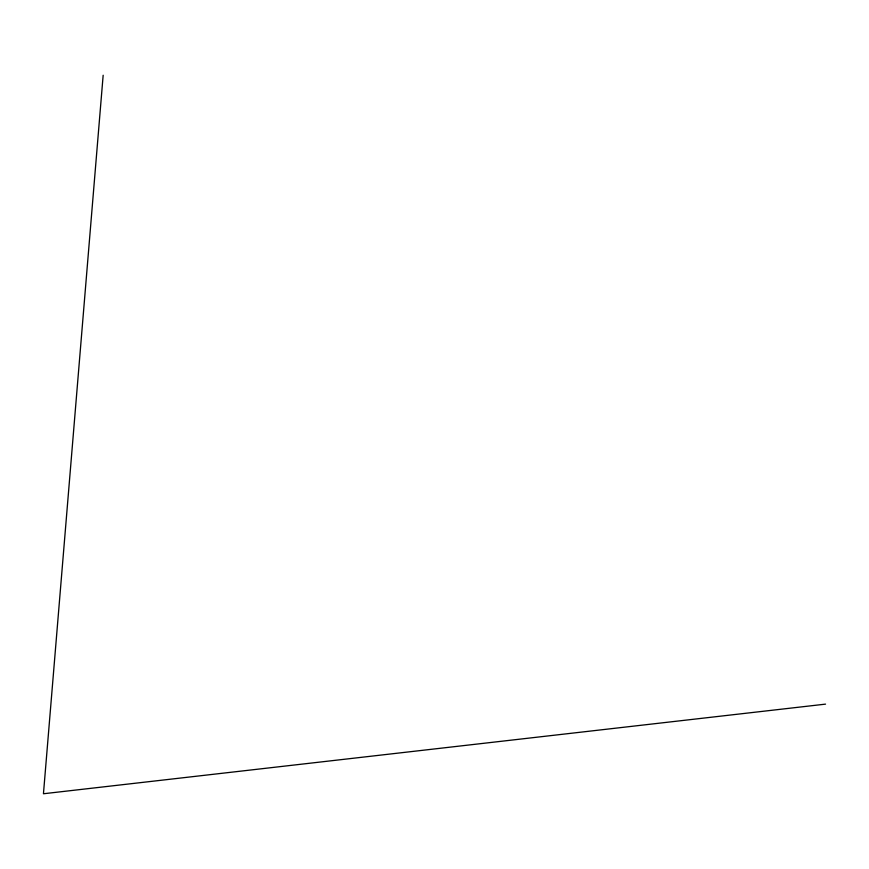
<?xml version="1.0" encoding="UTF-8"?>
<svg xmlns="http://www.w3.org/2000/svg" width="869" height="869" viewBox="0 0 869 869"><rect width="100%" height="100%" fill="white"/><g stroke="black" fill="none" stroke-linecap="round" stroke-linejoin="round"><path stroke-width="1.3" d="M103.161 75.245L43.45 793.755L825.55 704.129"/></g></svg>
